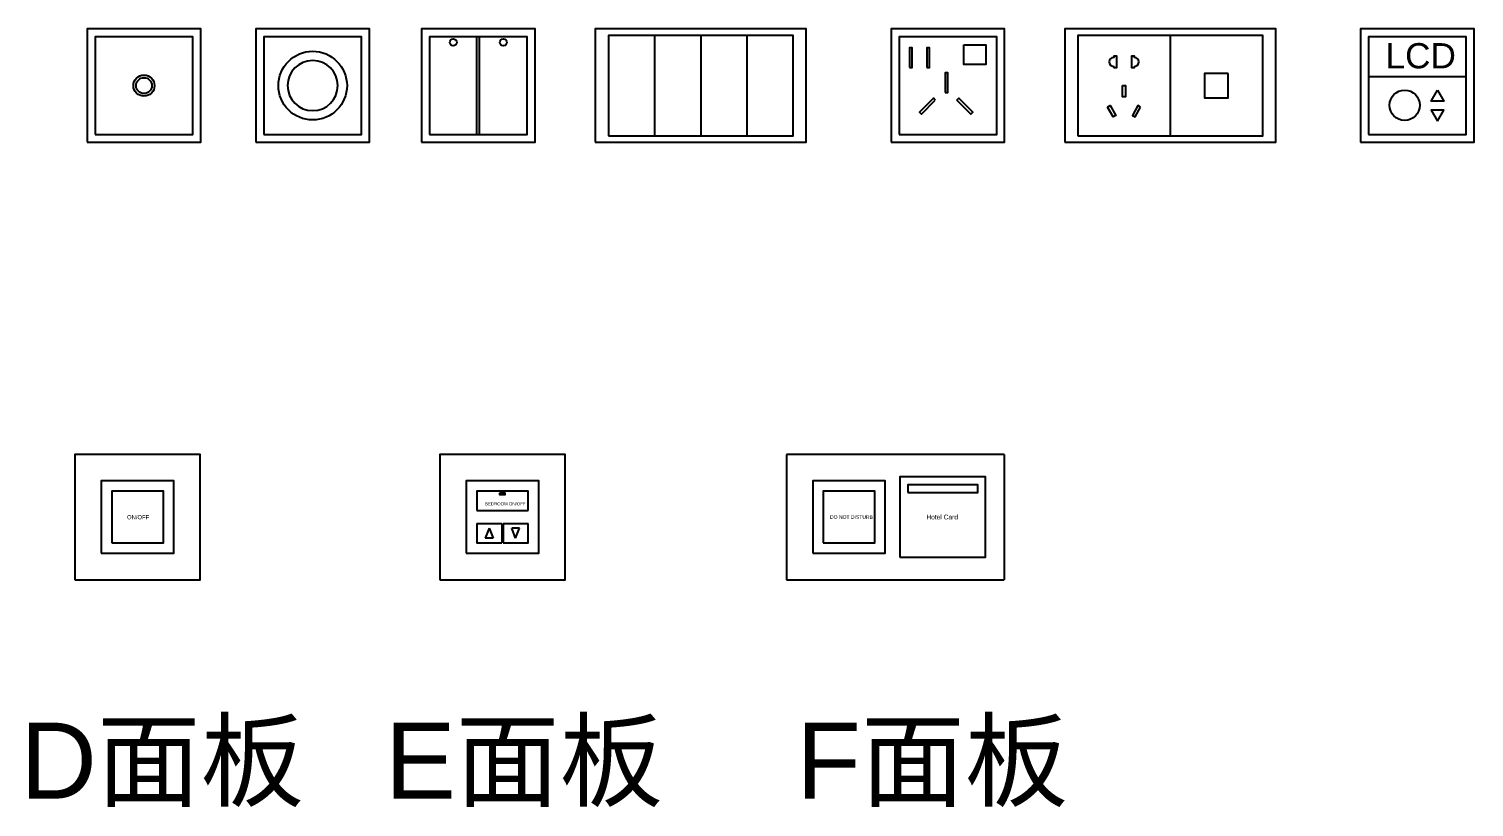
# Model space of a CAD drawing. Header units: millimetres. Extents: x 14385 to 129787, y 107826 to 186798.
# Drawn here: x 108284 to 109379, y 167091 to 167680 of the extents above; entities that cross this region are included whole.
import ezdxf

# ---------------------------------------------------------------- set-up
doc = ezdxf.new("R2010")
doc.units = ezdxf.units.MM
doc.header["$LTSCALE"] = 1000
doc.layers.add('EM-ELEC', color=61, linetype='Continuous')
doc.styles.add('ar', font='arial.ttf')

msp = doc.modelspace()

# ---------------------------------------------------------------- linework, layer by layer
at = {"layer": 'EM-ELEC'}
for p, q in [((108623.7, 167600.5), (108623.7, 167674.5)), ((108625.7, 167600.5), (108625.7, 167674.5)), ((108758.3, 167675.5), (108758.3, 167599.5)), ((108793.3, 167675.5), (108793.3, 167599.5)), ((108828.3, 167675.5), (108828.3, 167599.5)), ((109149.2, 167675.5), (109149.2, 167599.5)), ((109299.4, 167644.5), (109373.4, 167644.5)), ((109023.2, 167358), (108858.2, 167358)), ((108858.2, 167358), (108858.2, 167263)), ((109023.2, 167358), (109023.2, 167263)), ((108623.5, 167315.5), (108662.5, 167315.5)), ((108623.5, 167305.5), (108642.5, 167305.5)), ((108633, 167302), (108630, 167294.5)), ((108633, 167302), (108636, 167294.5)), ((108642.5, 167305.5), (108642.5, 167291)), ((108643.5, 167305.5), (108643.5, 167291)), ((108643.5, 167305.5), (108662.5, 167305.5)), ((108653, 167294.5), (108650, 167302)), ((108653, 167294.5), (108656, 167302)), ((108858.2, 167263), (109023.2, 167263))]:
    msp.add_line(p, q, dxfattribs=at)
for points in [[(108328.3, 167594.5), (108414.3, 167594.5), (108414.3, 167680.5), (108328.3, 167680.5)], [(108334.3, 167600.5), (108408.3, 167600.5), (108408.3, 167674.5), (108334.3, 167674.5)], [(108456.2, 167594.5), (108542.2, 167594.5), (108542.2, 167680.5), (108456.2, 167680.5)], [(108462.2, 167600.5), (108536.2, 167600.5), (108536.2, 167674.5), (108462.2, 167674.5)], [(108581.7, 167594.5), (108667.7, 167594.5), (108667.7, 167680.5), (108581.7, 167680.5)], [(108587.7, 167600.5), (108661.7, 167600.5), (108661.7, 167674.5), (108587.7, 167674.5)], [(108713.3, 167594.5), (108873.3, 167594.5), (108873.3, 167680.5), (108713.3, 167680.5)], [(108723.3, 167599.5), (108863.3, 167599.5), (108863.3, 167675.5), (108723.3, 167675.5)], [(108937.6, 167594.5), (109023.6, 167594.5), (109023.6, 167680.5), (108937.6, 167680.5)], [(108943.6, 167600.5), (109017.6, 167600.5), (109017.6, 167674.5), (108943.6, 167674.5)], [(109069.2, 167594.5), (109229.2, 167594.5), (109229.2, 167680.5), (109069.2, 167680.5)], [(109079.2, 167599.5), (109219.2, 167599.5), (109219.2, 167675.5), (109079.2, 167675.5)], [(109293.4, 167594.5), (109379.4, 167594.5), (109379.4, 167680.5), (109293.4, 167680.5)], [(109299.4, 167600.5), (109373.4, 167600.5), (109373.4, 167674.5), (109299.4, 167674.5)], [(108951.6, 167651.1), (108953.6, 167651.1), (108953.6, 167666.1), (108951.6, 167666.1)], [(108964.6, 167651.1), (108966.6, 167651.1), (108966.6, 167666.1), (108964.6, 167666.1)], [(108992.8, 167668.3), (109009.3, 167668.3), (109009.3, 167653.4), (108992.8, 167653.4)], [(108978.6, 167632.2), (108980.6, 167632.2), (108980.6, 167647.2), (108978.6, 167647.2)], [(109193.1, 167646.6), (109175.2, 167646.6), (109175.2, 167628.3), (109193.1, 167628.3)], [(109113, 167637.5), (109115.3, 167637.5), (109115.3, 167628.9), (109113, 167628.9)], [(109351.8, 167634), (109356.6, 167625.7), (109347, 167625.7)], [(108971.1, 167626.5), (108969.7, 167627.9), (108959.1, 167617.3), (108960.5, 167615.9)], [(108987.5, 167626.5), (108988.9, 167627.9), (108999.5, 167617.3), (108998.1, 167615.9)], [(109101.6, 167621.2), (109103.6, 167622.3), (109107.9, 167614.9), (109105.9, 167613.8)], [(109126.7, 167621.2), (109124.7, 167622.3), (109120.5, 167614.9), (109122.5, 167613.8)], [(109351.8, 167610.6), (109356.6, 167618.9), (109347, 167618.9)], [(108319, 167263), (108414, 167263), (108414, 167358), (108319, 167358)], [(108595.5, 167263), (108690.5, 167263), (108690.5, 167358), (108595.5, 167358)], [(108339, 167283), (108394, 167283), (108394, 167338), (108339, 167338)], [(108615.5, 167283), (108670.5, 167283), (108670.5, 167338), (108615.5, 167338)], [(108878.2, 167283), (108933.2, 167283), (108933.2, 167338), (108878.2, 167338)], [(108944.2, 167280), (109009.2, 167280), (109009.2, 167341), (108944.2, 167341)], [(108950.2, 167329), (109003.2, 167329), (109003.2, 167335), (108950.2, 167335)], [(108347, 167291), (108386, 167291), (108386, 167330), (108347, 167330)], [(108640.9, 167328.5), (108640.9, 167327.5), (108645, 167327.5), (108645, 167328.5)], [(108886.2, 167291), (108925.2, 167291), (108925.2, 167330), (108886.2, 167330)]]:
    msp.add_lwpolyline(points, close=True, dxfattribs=at)
for points in [[(108480.2, 167637.5, 1), (108518.2, 167637.5, 1)], [(109106.3, 167652.1), (109106.3, 167651.3), (109108.6, 167651.3), (109108.6, 167659.8), (109106.3, 167659.8), (109106.3, 167658.9, 1)], [(109122, 167652.1, 1), (109122, 167658.9), (109122, 167659.8), (109119.7, 167659.8), (109119.7, 167651.3), (109122, 167651.3)]]:
    msp.add_lwpolyline(points, format="xyb", close=True, dxfattribs=at)
for points in [[(108662.5, 167315.5), (108662.5, 167330), (108623.5, 167330), (108623.5, 167315.5)], [(108623.5, 167305.5), (108623.5, 167291), (108642.5, 167291)], [(108643.5, 167291), (108662.5, 167291), (108662.5, 167305.5)], [(108656, 167302), (108650, 167302)], [(108636, 167294.5), (108630, 167294.5)]]:
    msp.add_lwpolyline(points, dxfattribs=at)
for centre, radius in [((108605.7, 167670.2), 2.64), ((108643.7, 167670.2), 2.64), ((108499.2, 167637.5), 26), ((108371.3, 167637.5), 8), ((108371.3, 167637.5), 6), ((109326.8, 167622.6), 11.5)]:
    msp.add_circle(centre, radius, dxfattribs=at)

# ---------------------------------------------------------------- texts
at = {"layer": 'EM-ELEC', "style": 'ar'}
for s, height, p in [('LCD', 19.09, (109312.3, 167650.6)), ('ON/OFF', 3.18, (108358.5, 167308.8)), ('BEDROOM ON/OFF', 2.4, (108629.7, 167319.3)), ('DO NOT DISTURB', 2.721, (108891.3, 167309.1)), ('Hotel Card', 3.59, (108964.3, 167308.7)), ('D面板', 57.6, (108277.5, 167097.1)), ('E面板', 57.6, (108554, 167097.1)), ('F面板', 57.6, (108865.6, 167097.1))]:
    msp.add_text(s, height=height, dxfattribs=at).set_placement(p)

doc.saveas('drawing.dxf')
